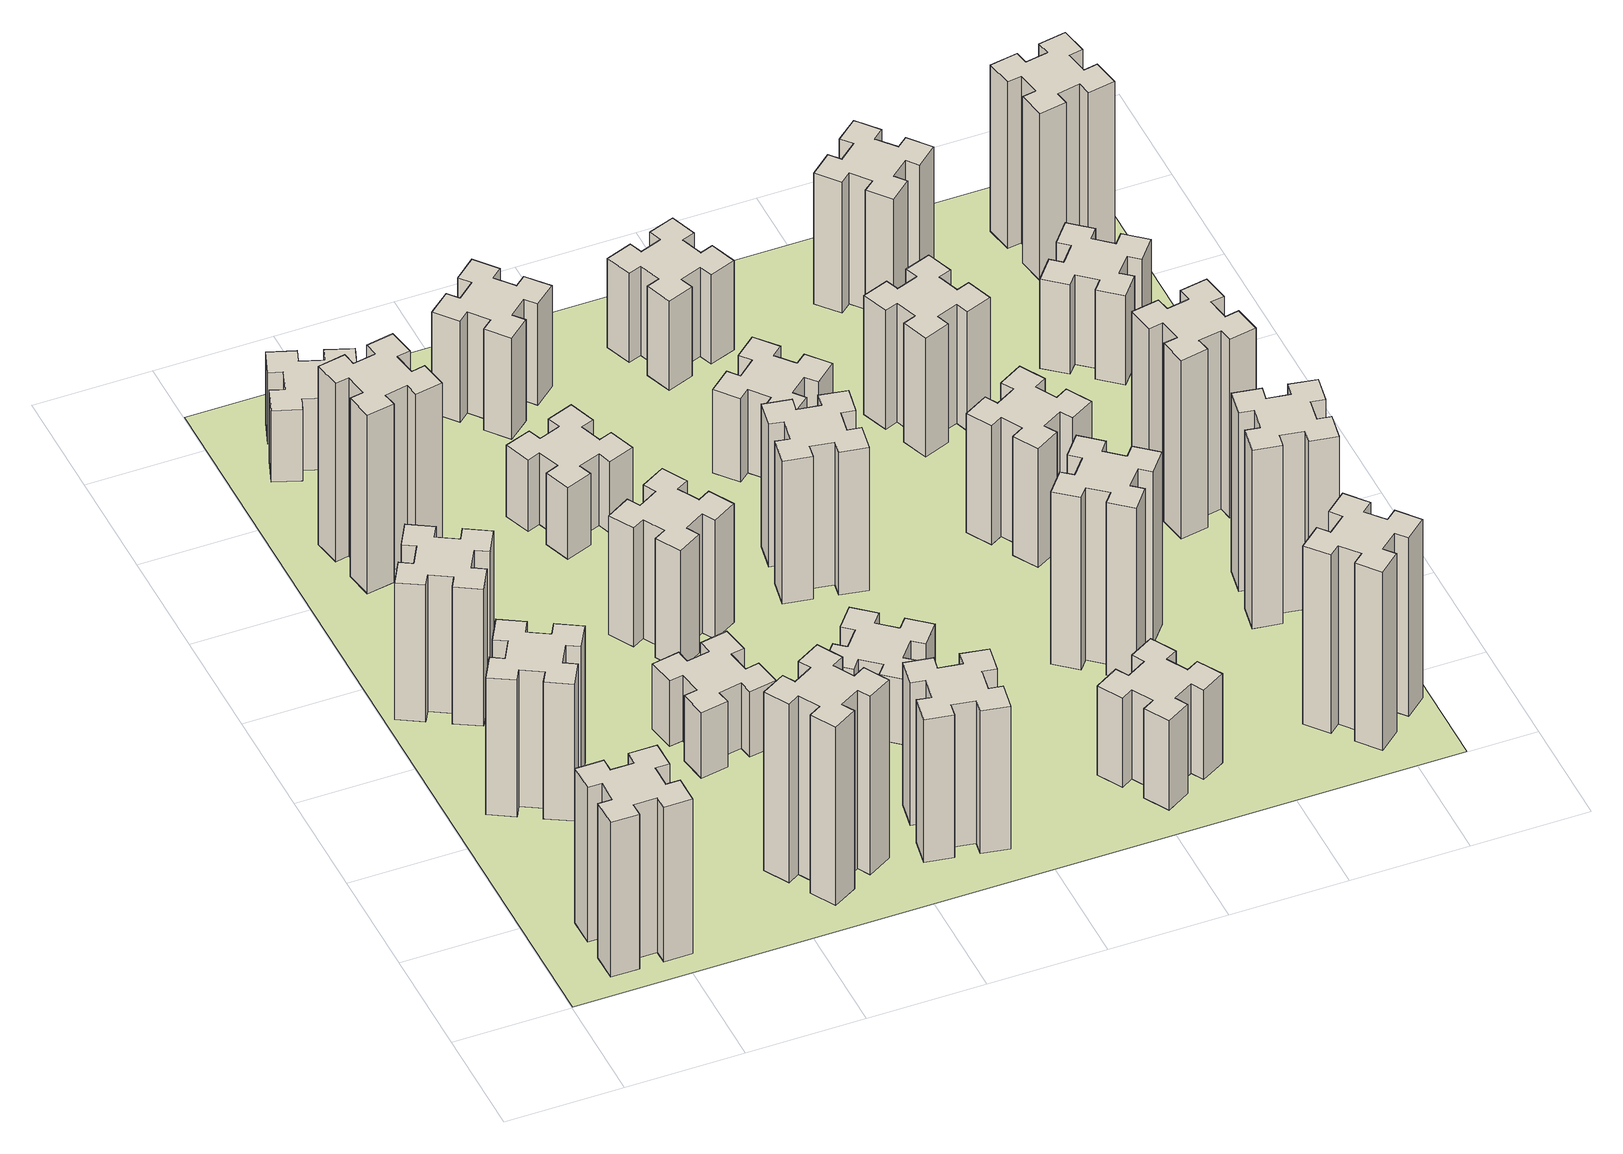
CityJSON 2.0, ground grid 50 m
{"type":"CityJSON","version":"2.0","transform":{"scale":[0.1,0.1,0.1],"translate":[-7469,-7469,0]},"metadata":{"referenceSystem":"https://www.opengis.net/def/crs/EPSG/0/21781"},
"CityObjects":{
"building1":{"type":"Building","attributes":{"class":"1000","function":"1000","usage":"1000","yearOfConstruction":2016,"roofType":"1000","measuredHeight":78,"storeysAboveGround":30,"storeysBelowGround":0},"geometry":[{"type":"Solid","lod":"1","boundaries":[[[[0,1,2,3,4,5,6,7,8,9,10,11,12,13,14,15,16,17,18,19]],[[17,16,20,21]],[[16,15,22,20]],[[15,14,23,22]],[[14,13,24,23]],[[13,12,25,24]],[[12,11,26,25]],[[11,10,27,26]],[[10,9,28,27]],[[9,8,29,28]],[[8,7,30,29]],[[7,6,31,30]],[[6,5,32,31]],[[5,4,33,32]],[[4,3,34,33]],[[3,2,35,34]],[[2,1,36,35]],[[1,0,37,36]],[[0,19,38,37]],[[19,18,39,38]],[[18,17,21,39]],[[24,25,26,27,28,29,30,31,32,33,34,35,36,37,38,39,21,20,22,23]]]]}]},
"building2":{"type":"Building","attributes":{"class":"1000","function":"1000","usage":"1000","yearOfConstruction":2016,"roofType":"1000","measuredHeight":69,"storeysAboveGround":30,"storeysBelowGround":0},"geometry":[{"type":"Solid","lod":"1","boundaries":[[[[40,41,42,43,44,45,46,47,48,49,50,51,52,53,54,55,56,57,58,59]],[[57,56,60,61]],[[56,55,62,60]],[[55,54,63,62]],[[54,53,64,63]],[[53,52,65,64]],[[52,51,66,65]],[[51,50,67,66]],[[50,49,68,67]],[[49,48,69,68]],[[48,47,70,69]],[[47,46,71,70]],[[46,45,72,71]],[[45,44,73,72]],[[44,43,74,73]],[[43,42,75,74]],[[42,41,76,75]],[[41,40,77,76]],[[40,59,78,77]],[[59,58,79,78]],[[58,57,61,79]],[[64,65,66,67,68,69,70,71,72,73,74,75,76,77,78,79,61,60,62,63]]]]}]},
"building3":{"type":"Building","attributes":{"class":"1000","function":"1000","usage":"1000","yearOfConstruction":2016,"roofType":"1000","measuredHeight":69,"storeysAboveGround":30,"storeysBelowGround":0},"geometry":[{"type":"Solid","lod":"1","boundaries":[[[[80,81,82,83,84,85,86,87,88,89,90,91,92,93,94,95,96,97,98,99]],[[97,96,100,101]],[[96,95,102,100]],[[95,94,103,102]],[[94,93,104,103]],[[93,92,105,104]],[[92,91,106,105]],[[91,90,107,106]],[[90,89,108,107]],[[89,88,109,108]],[[88,87,110,109]],[[87,86,111,110]],[[86,85,112,111]],[[85,84,113,112]],[[84,83,114,113]],[[83,82,115,114]],[[82,81,116,115]],[[81,80,117,116]],[[80,99,118,117]],[[99,98,119,118]],[[98,97,101,119]],[[104,105,106,107,108,109,110,111,112,113,114,115,116,117,118,119,101,100,102,103]]]]}]},
"building4":{"type":"Building","attributes":{"class":"1000","function":"1000","usage":"1000","yearOfConstruction":2016,"roofType":"1000","measuredHeight":90,"storeysAboveGround":30,"storeysBelowGround":0},"geometry":[{"type":"Solid","lod":"1","boundaries":[[[[120,121,122,123,124,125,126,127,128,129,130,131,132,133,134,135,136,137,138,139]],[[137,136,140,141]],[[136,135,142,140]],[[135,134,143,142]],[[134,133,144,143]],[[133,132,145,144]],[[132,131,146,145]],[[131,130,147,146]],[[130,129,148,147]],[[129,128,149,148]],[[128,127,150,149]],[[127,126,151,150]],[[126,125,152,151]],[[125,124,153,152]],[[124,123,154,153]],[[123,122,155,154]],[[122,121,156,155]],[[121,120,157,156]],[[120,139,158,157]],[[139,138,159,158]],[[138,137,141,159]],[[144,145,146,147,148,149,150,151,152,153,154,155,156,157,158,159,141,140,142,143]]]]}]},
"building5":{"type":"Building","attributes":{"class":"1000","function":"1000","usage":"1000","yearOfConstruction":2016,"roofType":"1000","measuredHeight":90,"storeysAboveGround":30,"storeysBelowGround":0},"geometry":[{"type":"Solid","lod":"1","boundaries":[[[[160,161,162,163,164,165,166,167,168,169,170,171,172,173,174,175,176,177,178,179]],[[177,176,180,181]],[[176,175,182,180]],[[175,174,183,182]],[[174,173,184,183]],[[173,172,185,184]],[[172,171,186,185]],[[171,170,187,186]],[[170,169,188,187]],[[169,168,189,188]],[[168,167,190,189]],[[167,166,191,190]],[[166,165,192,191]],[[165,164,193,192]],[[164,163,194,193]],[[163,162,195,194]],[[162,161,196,195]],[[161,160,197,196]],[[160,179,198,197]],[[179,178,199,198]],[[178,177,181,199]],[[184,185,186,187,188,189,190,191,192,193,194,195,196,197,198,199,181,180,182,183]]]]}]},
"building6":{"type":"Building","attributes":{"class":"1000","function":"1000","usage":"1000","yearOfConstruction":2016,"roofType":"1000","measuredHeight":36,"storeysAboveGround":30,"storeysBelowGround":0},"geometry":[{"type":"Solid","lod":"1","boundaries":[[[[200,201,202,203,204,205,206,207,208,209,210,211,212,213,214,215,216,217,218,219]],[[217,216,220,221]],[[216,215,222,220]],[[215,214,223,222]],[[214,213,224,223]],[[213,212,225,224]],[[212,211,226,225]],[[211,210,227,226]],[[210,209,228,227]],[[209,208,229,228]],[[208,207,230,229]],[[207,206,231,230]],[[206,205,232,231]],[[205,204,233,232]],[[204,203,234,233]],[[203,202,235,234]],[[202,201,236,235]],[[201,200,237,236]],[[200,219,238,237]],[[219,218,239,238]],[[218,217,221,239]],[[224,225,226,227,228,229,230,231,232,233,234,235,236,237,238,239,221,220,222,223]]]]}]},
"building7":{"type":"Building","attributes":{"class":"1000","function":"1000","usage":"1000","yearOfConstruction":2016,"roofType":"1000","measuredHeight":33,"storeysAboveGround":30,"storeysBelowGround":0},"geometry":[{"type":"Solid","lod":"1","boundaries":[[[[240,241,242,243,244,245,246,247,248,249,250,251,252,253,254,255,256,257,258,259]],[[257,256,260,261]],[[256,255,262,260]],[[255,254,263,262]],[[254,253,264,263]],[[253,252,265,264]],[[252,251,266,265]],[[251,250,267,266]],[[250,249,268,267]],[[249,248,269,268]],[[248,247,270,269]],[[247,246,271,270]],[[246,245,272,271]],[[245,244,273,272]],[[244,243,274,273]],[[243,242,275,274]],[[242,241,276,275]],[[241,240,277,276]],[[240,259,278,277]],[[259,258,279,278]],[[258,257,261,279]],[[264,265,266,267,268,269,270,271,272,273,274,275,276,277,278,279,261,260,262,263]]]]}]},
"building8":{"type":"Building","attributes":{"class":"1000","function":"1000","usage":"1000","yearOfConstruction":2016,"roofType":"1000","measuredHeight":60,"storeysAboveGround":30,"storeysBelowGround":0},"geometry":[{"type":"Solid","lod":"1","boundaries":[[[[280,281,282,283,284,285,286,287,288,289,290,291,292,293,294,295,296,297,298,299]],[[297,296,300,301]],[[296,295,302,300]],[[295,294,303,302]],[[294,293,304,303]],[[293,292,305,304]],[[292,291,306,305]],[[291,290,307,306]],[[290,289,308,307]],[[289,288,309,308]],[[288,287,310,309]],[[287,286,311,310]],[[286,285,312,311]],[[285,284,313,312]],[[284,283,314,313]],[[283,282,315,314]],[[282,281,316,315]],[[281,280,317,316]],[[280,299,318,317]],[[299,298,319,318]],[[298,297,301,319]],[[304,305,306,307,308,309,310,311,312,313,314,315,316,317,318,319,301,300,302,303]]]]}]},
"building9":{"type":"Building","attributes":{"class":"1000","function":"1000","usage":"1000","yearOfConstruction":2016,"roofType":"1000","measuredHeight":72,"storeysAboveGround":30,"storeysBelowGround":0},"geometry":[{"type":"Solid","lod":"1","boundaries":[[[[320,321,322,323,324,325,326,327,328,329,330,331,332,333,334,335,336,337,338,339]],[[337,336,340,341]],[[336,335,342,340]],[[335,334,343,342]],[[334,333,344,343]],[[333,332,345,344]],[[332,331,346,345]],[[331,330,347,346]],[[330,329,348,347]],[[329,328,349,348]],[[328,327,350,349]],[[327,326,351,350]],[[326,325,352,351]],[[325,324,353,352]],[[324,323,354,353]],[[323,322,355,354]],[[322,321,356,355]],[[321,320,357,356]],[[320,339,358,357]],[[339,338,359,358]],[[338,337,341,359]],[[344,345,346,347,348,349,350,351,352,353,354,355,356,357,358,359,341,340,342,343]]]]}]},
"building10":{"type":"Building","attributes":{"class":"1000","function":"1000","usage":"1000","yearOfConstruction":2016,"roofType":"1000","measuredHeight":36,"storeysAboveGround":30,"storeysBelowGround":0},"geometry":[{"type":"Solid","lod":"1","boundaries":[[[[360,361,362,363,364,365,366,367,368,369,370,371,372,373,374,375,376,377,378,379]],[[377,376,380,381]],[[376,375,382,380]],[[375,374,383,382]],[[374,373,384,383]],[[373,372,385,384]],[[372,371,386,385]],[[371,370,387,386]],[[370,369,388,387]],[[369,368,389,388]],[[368,367,390,389]],[[367,366,391,390]],[[366,365,392,391]],[[365,364,393,392]],[[364,363,394,393]],[[363,362,395,394]],[[362,361,396,395]],[[361,360,397,396]],[[360,379,398,397]],[[379,378,399,398]],[[378,377,381,399]],[[384,385,386,387,388,389,390,391,392,393,394,395,396,397,398,399,381,380,382,383]]]]}]},
"building11":{"type":"Building","attributes":{"class":"1000","function":"1000","usage":"1000","yearOfConstruction":2016,"roofType":"1000","measuredHeight":33,"storeysAboveGround":30,"storeysBelowGround":0},"geometry":[{"type":"Solid","lod":"1","boundaries":[[[[400,401,402,403,404,405,406,407,408,409,410,411,412,413,414,415,416,417,418,419]],[[417,416,420,421]],[[416,415,422,420]],[[415,414,423,422]],[[414,413,424,423]],[[413,412,425,424]],[[412,411,426,425]],[[411,410,427,426]],[[410,409,428,427]],[[409,408,429,428]],[[408,407,430,429]],[[407,406,431,430]],[[406,405,432,431]],[[405,404,433,432]],[[404,403,434,433]],[[403,402,435,434]],[[402,401,436,435]],[[401,400,437,436]],[[400,419,438,437]],[[419,418,439,438]],[[418,417,421,439]],[[424,425,426,427,428,429,430,431,432,433,434,435,436,437,438,439,421,420,422,423]]]]}]},
"building12":{"type":"Building","attributes":{"class":"1000","function":"1000","usage":"1000","yearOfConstruction":2016,"roofType":"1000","measuredHeight":51,"storeysAboveGround":30,"storeysBelowGround":0},"geometry":[{"type":"Solid","lod":"1","boundaries":[[[[440,441,442,443,444,445,446,447,448,449,450,451,452,453,454,455,456,457,458,459]],[[457,456,460,461]],[[456,455,462,460]],[[455,454,463,462]],[[454,453,464,463]],[[453,452,465,464]],[[452,451,466,465]],[[451,450,467,466]],[[450,449,468,467]],[[449,448,469,468]],[[448,447,470,469]],[[447,446,471,470]],[[446,445,472,471]],[[445,444,473,472]],[[444,443,474,473]],[[443,442,475,474]],[[442,441,476,475]],[[441,440,477,476]],[[440,459,478,477]],[[459,458,479,478]],[[458,457,461,479]],[[464,465,466,467,468,469,470,471,472,473,474,475,476,477,478,479,461,460,462,463]]]]}]},
"building13":{"type":"Building","attributes":{"class":"1000","function":"1000","usage":"1000","yearOfConstruction":2016,"roofType":"1000","measuredHeight":72,"storeysAboveGround":30,"storeysBelowGround":0},"geometry":[{"type":"Solid","lod":"1","boundaries":[[[[480,481,482,483,484,485,486,487,488,489,490,491,492,493,494,495,496,497,498,499]],[[497,496,500,501]],[[496,495,502,500]],[[495,494,503,502]],[[494,493,504,503]],[[493,492,505,504]],[[492,491,506,505]],[[491,490,507,506]],[[490,489,508,507]],[[489,488,509,508]],[[488,487,510,509]],[[487,486,511,510]],[[486,485,512,511]],[[485,484,513,512]],[[484,483,514,513]],[[483,482,515,514]],[[482,481,516,515]],[[481,480,517,516]],[[480,499,518,517]],[[499,498,519,518]],[[498,497,501,519]],[[504,505,506,507,508,509,510,511,512,513,514,515,516,517,518,519,501,500,502,503]]]]}]},
"building14":{"type":"Building","attributes":{"class":"1000","function":"1000","usage":"1000","yearOfConstruction":2016,"roofType":"1000","measuredHeight":45,"storeysAboveGround":30,"storeysBelowGround":0},"geometry":[{"type":"Solid","lod":"1","boundaries":[[[[520,521,522,523,524,525,526,527,528,529,530,531,532,533,534,535,536,537,538,539]],[[537,536,540,541]],[[536,535,542,540]],[[535,534,543,542]],[[534,533,544,543]],[[533,532,545,544]],[[532,531,546,545]],[[531,530,547,546]],[[530,529,548,547]],[[529,528,549,548]],[[528,527,550,549]],[[527,526,551,550]],[[526,525,552,551]],[[525,524,553,552]],[[524,523,554,553]],[[523,522,555,554]],[[522,521,556,555]],[[521,520,557,556]],[[520,539,558,557]],[[539,538,559,558]],[[538,537,541,559]],[[544,545,546,547,548,549,550,551,552,553,554,555,556,557,558,559,541,540,542,543]]]]}]},
"building15":{"type":"Building","attributes":{"class":"1000","function":"1000","usage":"1000","yearOfConstruction":2016,"roofType":"1000","measuredHeight":42,"storeysAboveGround":30,"storeysBelowGround":0},"geometry":[{"type":"Solid","lod":"1","boundaries":[[[[560,561,562,563,564,565,566,567,568,569,570,571,572,573,574,575,576,577,578,579]],[[577,576,580,581]],[[576,575,582,580]],[[575,574,583,582]],[[574,573,584,583]],[[573,572,585,584]],[[572,571,586,585]],[[571,570,587,586]],[[570,569,588,587]],[[569,568,589,588]],[[568,567,590,589]],[[567,566,591,590]],[[566,565,592,591]],[[565,564,593,592]],[[564,563,594,593]],[[563,562,595,594]],[[562,561,596,595]],[[561,560,597,596]],[[560,579,598,597]],[[579,578,599,598]],[[578,577,581,599]],[[584,585,586,587,588,589,590,591,592,593,594,595,596,597,598,599,581,580,582,583]]]]}]},
"building16":{"type":"Building","attributes":{"class":"1000","function":"1000","usage":"1000","yearOfConstruction":2016,"roofType":"1000","measuredHeight":45,"storeysAboveGround":30,"storeysBelowGround":0},"geometry":[{"type":"Solid","lod":"1","boundaries":[[[[600,601,602,603,604,605,606,607,608,609,610,611,612,613,614,615,616,617,618,619]],[[617,616,620,621]],[[616,615,622,620]],[[615,614,623,622]],[[614,613,624,623]],[[613,612,625,624]],[[612,611,626,625]],[[611,610,627,626]],[[610,609,628,627]],[[609,608,629,628]],[[608,607,630,629]],[[607,606,631,630]],[[606,605,632,631]],[[605,604,633,632]],[[604,603,634,633]],[[603,602,635,634]],[[602,601,636,635]],[[601,600,637,636]],[[600,619,638,637]],[[619,618,639,638]],[[618,617,621,639]],[[624,625,626,627,628,629,630,631,632,633,634,635,636,637,638,639,621,620,622,623]]]]}]},
"building17":{"type":"Building","attributes":{"class":"1000","function":"1000","usage":"1000","yearOfConstruction":2016,"roofType":"1000","measuredHeight":87,"storeysAboveGround":30,"storeysBelowGround":0},"geometry":[{"type":"Solid","lod":"1","boundaries":[[[[640,641,642,643,644,645,646,647,648,649,650,651,652,653,654,655,656,657,658,659]],[[657,656,660,661]],[[656,655,662,660]],[[655,654,663,662]],[[654,653,664,663]],[[653,652,665,664]],[[652,651,666,665]],[[651,650,667,666]],[[650,649,668,667]],[[649,648,669,668]],[[648,647,670,669]],[[647,646,671,670]],[[646,645,672,671]],[[645,644,673,672]],[[644,643,674,673]],[[643,642,675,674]],[[642,641,676,675]],[[641,640,677,676]],[[640,659,678,677]],[[659,658,679,678]],[[658,657,661,679]],[[664,665,666,667,668,669,670,671,672,673,674,675,676,677,678,679,661,660,662,663]]]]}]},
"building18":{"type":"Building","attributes":{"class":"1000","function":"1000","usage":"1000","yearOfConstruction":2016,"roofType":"1000","measuredHeight":60,"storeysAboveGround":30,"storeysBelowGround":0},"geometry":[{"type":"Solid","lod":"1","boundaries":[[[[680,681,682,683,684,685,686,687,688,689,690,691,692,693,694,695,696,697,698,699]],[[697,696,700,701]],[[696,695,702,700]],[[695,694,703,702]],[[694,693,704,703]],[[693,692,705,704]],[[692,691,706,705]],[[691,690,707,706]],[[690,689,708,707]],[[689,688,709,708]],[[688,687,710,709]],[[687,686,711,710]],[[686,685,712,711]],[[685,684,713,712]],[[684,683,714,713]],[[683,682,715,714]],[[682,681,716,715]],[[681,680,717,716]],[[680,699,718,717]],[[699,698,719,718]],[[698,697,701,719]],[[704,705,706,707,708,709,710,711,712,713,714,715,716,717,718,719,701,700,702,703]]]]}]},
"building19":{"type":"Building","attributes":{"class":"1000","function":"1000","usage":"1000","yearOfConstruction":2016,"roofType":"1000","measuredHeight":60,"storeysAboveGround":30,"storeysBelowGround":0},"geometry":[{"type":"Solid","lod":"1","boundaries":[[[[720,721,722,723,724,725,726,727,728,729,730,731,732,733,734,735,736,737,738,739]],[[737,736,740,741]],[[736,735,742,740]],[[735,734,743,742]],[[734,733,744,743]],[[733,732,745,744]],[[732,731,746,745]],[[731,730,747,746]],[[730,729,748,747]],[[729,728,749,748]],[[728,727,750,749]],[[727,726,751,750]],[[726,725,752,751]],[[725,724,753,752]],[[724,723,754,753]],[[723,722,755,754]],[[722,721,756,755]],[[721,720,757,756]],[[720,739,758,757]],[[739,738,759,758]],[[738,737,741,759]],[[744,745,746,747,748,749,750,751,752,753,754,755,756,757,758,759,741,740,742,743]]]]}]},
"building20":{"type":"Building","attributes":{"class":"1000","function":"1000","usage":"1000","yearOfConstruction":2016,"roofType":"1000","measuredHeight":90,"storeysAboveGround":30,"storeysBelowGround":0},"geometry":[{"type":"Solid","lod":"1","boundaries":[[[[760,761,762,763,764,765,766,767,768,769,770,771,772,773,774,775,776,777,778,779]],[[777,776,780,781]],[[776,775,782,780]],[[775,774,783,782]],[[774,773,784,783]],[[773,772,785,784]],[[772,771,786,785]],[[771,770,787,786]],[[770,769,788,787]],[[769,768,789,788]],[[768,767,790,789]],[[767,766,791,790]],[[766,765,792,791]],[[765,764,793,792]],[[764,763,794,793]],[[763,762,795,794]],[[762,761,796,795]],[[761,760,797,796]],[[760,779,798,797]],[[779,778,799,798]],[[778,777,781,799]],[[784,785,786,787,788,789,790,791,792,793,794,795,796,797,798,799,781,780,782,783]]]]}]},
"building21":{"type":"Building","attributes":{"class":"1000","function":"1000","usage":"1000","yearOfConstruction":2016,"roofType":"1000","measuredHeight":66,"storeysAboveGround":30,"storeysBelowGround":0},"geometry":[{"type":"Solid","lod":"1","boundaries":[[[[800,801,802,803,804,805,806,807,808,809,810,811,812,813,814,815,816,817,818,819]],[[817,816,820,821]],[[816,815,822,820]],[[815,814,823,822]],[[814,813,824,823]],[[813,812,825,824]],[[812,811,826,825]],[[811,810,827,826]],[[810,809,828,827]],[[809,808,829,828]],[[808,807,830,829]],[[807,806,831,830]],[[806,805,832,831]],[[805,804,833,832]],[[804,803,834,833]],[[803,802,835,834]],[[802,801,836,835]],[[801,800,837,836]],[[800,819,838,837]],[[819,818,839,838]],[[818,817,821,839]],[[824,825,826,827,828,829,830,831,832,833,834,835,836,837,838,839,821,820,822,823]]]]}]},
"building22":{"type":"Building","attributes":{"class":"1000","function":"1000","usage":"1000","yearOfConstruction":2016,"roofType":"1000","measuredHeight":90,"storeysAboveGround":30,"storeysBelowGround":0},"geometry":[{"type":"Solid","lod":"1","boundaries":[[[[840,841,842,843,844,845,846,847,848,849,850,851,852,853,854,855,856,857,858,859]],[[857,856,860,861]],[[856,855,862,860]],[[855,854,863,862]],[[854,853,864,863]],[[853,852,865,864]],[[852,851,866,865]],[[851,850,867,866]],[[850,849,868,867]],[[849,848,869,868]],[[848,847,870,869]],[[847,846,871,870]],[[846,845,872,871]],[[845,844,873,872]],[[844,843,874,873]],[[843,842,875,874]],[[842,841,876,875]],[[841,840,877,876]],[[840,859,878,877]],[[859,858,879,878]],[[858,857,861,879]],[[864,865,866,867,868,869,870,871,872,873,874,875,876,877,878,879,861,860,862,863]]]]}]},
"building23":{"type":"Building","attributes":{"class":"1000","function":"1000","usage":"1000","yearOfConstruction":2016,"roofType":"1000","measuredHeight":90,"storeysAboveGround":30,"storeysBelowGround":0},"geometry":[{"type":"Solid","lod":"1","boundaries":[[[[880,881,882,883,884,885,886,887,888,889,890,891,892,893,894,895,896,897,898,899]],[[897,896,900,901]],[[896,895,902,900]],[[895,894,903,902]],[[894,893,904,903]],[[893,892,905,904]],[[892,891,906,905]],[[891,890,907,906]],[[890,889,908,907]],[[889,888,909,908]],[[888,887,910,909]],[[887,886,911,910]],[[886,885,912,911]],[[885,884,913,912]],[[884,883,914,913]],[[883,882,915,914]],[[882,881,916,915]],[[881,880,917,916]],[[880,899,918,917]],[[899,898,919,918]],[[898,897,901,919]],[[904,905,906,907,908,909,910,911,912,913,914,915,916,917,918,919,901,900,902,903]]]]}]},
"building24":{"type":"Building","attributes":{"class":"1000","function":"1000","usage":"1000","yearOfConstruction":2016,"roofType":"1000","measuredHeight":45,"storeysAboveGround":30,"storeysBelowGround":0},"geometry":[{"type":"Solid","lod":"1","boundaries":[[[[920,921,922,923,924,925,926,927,928,929,930,931,932,933,934,935,936,937,938,939]],[[937,936,940,941]],[[936,935,942,940]],[[935,934,943,942]],[[934,933,944,943]],[[933,932,945,944]],[[932,931,946,945]],[[931,930,947,946]],[[930,929,948,947]],[[929,928,949,948]],[[928,927,950,949]],[[927,926,951,950]],[[926,925,952,951]],[[925,924,953,952]],[[924,923,954,953]],[[923,922,955,954]],[[922,921,956,955]],[[921,920,957,956]],[[920,939,958,957]],[[939,938,959,958]],[[938,937,941,959]],[[944,945,946,947,948,949,950,951,952,953,954,955,956,957,958,959,941,940,942,943]]]]}]},
"building25":{"type":"Building","attributes":{"class":"1000","function":"1000","usage":"1000","yearOfConstruction":2016,"roofType":"1000","measuredHeight":84,"storeysAboveGround":30,"storeysBelowGround":0},"geometry":[{"type":"Solid","lod":"1","boundaries":[[[[960,961,962,963,964,965,966,967,968,969,970,971,972,973,974,975,976,977,978,979]],[[977,976,980,981]],[[976,975,982,980]],[[975,974,983,982]],[[974,973,984,983]],[[973,972,985,984]],[[972,971,986,985]],[[971,970,987,986]],[[970,969,988,987]],[[969,968,989,988]],[[968,967,990,989]],[[967,966,991,990]],[[966,965,992,991]],[[965,964,993,992]],[[964,963,994,993]],[[963,962,995,994]],[[962,961,996,995]],[[961,960,997,996]],[[960,979,998,997]],[[979,978,999,998]],[[978,977,981,999]],[[984,985,986,987,988,989,990,991,992,993,994,995,996,997,998,999,981,980,982,983]]]]}]},
"landuse1":{"type":"LandUse","attributes":{"name":"plot1","function":"1010"},"geometry":[{"type":"MultiSurface","lod":"1","boundaries":[[[1000,1001,1002,1003]]]}]}
},
"vertices":[
[265,325,0],[265,225,0],[205,225,0],[205,105,0],[325,105,0],[325,165,0],[425,165,0],[425,105,0],[545,105,0],[545,225,0],[485,225,0],[485,325,0],[545,325,0],[545,445,0],[425,445,0],[425,385,0],[325,385,0],[325,445,0],[205,445,0],[205,325,0],[325,385,780],[325,445,780],[425,385,780],[425,445,780],[545,445,780],[545,325,780],[485,325,780],[485,225,780],[545,225,780],[545,105,780],[425,105,780],[425,165,780],[325,165,780],[325,105,780],[205,105,780],[205,225,780],[265,225,780],[265,325,780],[205,325,780],[205,445,780],
[305,1314,0],[255,1227,0],[203,1257,0],[143,1153,0],[247,1093,0],[277,1145,0],[364,1095,0],[334,1043,0],[438,983,0],[498,1087,0],[446,1117,0],[496,1204,0],[548,1174,0],[608,1278,0],[504,1338,0],[474,1286,0],[387,1336,0],[417,1388,0],[313,1448,0],[253,1344,0],[387,1336,690],[417,1388,690],[474,1286,690],[504,1338,690],[608,1278,690],[548,1174,690],[496,1204,690],[446,1117,690],[498,1087,690],[438,983,690],[334,1043,690],[364,1095,690],[277,1145,690],[247,1093,690],[143,1153,690],[203,1257,690],[255,1227,690],[305,1314,690],[253,1344,690],[313,1448,690],
[374,1926,0],[287,1976,0],[317,2028,0],[213,2088,0],[153,1984,0],[205,1954,0],[155,1867,0],[103,1897,0],[43,1793,0],[147,1733,0],[177,1785,0],[264,1735,0],[234,1683,0],[338,1623,0],[398,1727,0],[346,1757,0],[396,1844,0],[448,1814,0],[508,1918,0],[404,1978,0],[396,1844,690],[448,1814,690],[346,1757,690],[398,1727,690],[338,1623,690],[234,1683,690],[264,1735,690],[177,1785,690],[147,1733,690],[43,1793,690],[103,1897,690],[155,1867,690],[205,1954,690],[153,1984,690],[213,2088,690],[317,2028,690],[287,1976,690],[374,1926,690],[404,1978,690],[508,1918,690],
[405,2812,0],[307,2795,0],[297,2854,0],[178,2833,0],[199,2715,0],[258,2725,0],[276,2627,0],[217,2617,0],[237,2498,0],[356,2519,0],[345,2578,0],[444,2596,0],[454,2537,0],[572,2557,0],[551,2676,0],[492,2665,0],[475,2764,0],[534,2774,0],[513,2892,0],[395,2871,0],[475,2764,900],[534,2774,900],[492,2665,900],[551,2676,900],[572,2557,900],[454,2537,900],[444,2596,900],[345,2578,900],[356,2519,900],[237,2498,900],[217,2617,900],[276,2627,900],[258,2725,900],[199,2715,900],[178,2833,900],[297,2854,900],[307,2795,900],[405,2812,900],[395,2871,900],[513,2892,900],
[1227,255,0],[1314,305,0],[1344,253,0],[1448,313,0],[1388,417,0],[1336,387,0],[1286,474,0],[1338,504,0],[1278,608,0],[1174,548,0],[1204,496,0],[1117,446,0],[1087,498,0],[983,438,0],[1043,334,0],[1095,364,0],[1145,277,0],[1093,247,0],[1153,143,0],[1257,203,0],[1145,277,900],[1093,247,900],[1095,364,900],[1043,334,900],[983,438,900],[1087,498,900],[1117,446,900],[1204,496,900],[1174,548,900],[1278,608,900],[1338,504,900],[1286,474,900],[1336,387,900],[1388,417,900],[1448,313,900],[1344,253,900],[1314,305,900],[1227,255,900],[1257,203,900],[1153,143,900],
[462,3251,0],[496,3345,0],[552,3324,0],[593,3437,0],[480,3478,0],[460,3422,0],[366,3456,0],[387,3512,0],[274,3553,0],[233,3440,0],[289,3420,0],[255,3326,0],[199,3347,0],[157,3234,0],[270,3193,0],[291,3249,0],[385,3215,0],[364,3159,0],[477,3117,0],[518,3230,0],[385,3215,360],[364,3159,360],[291,3249,360],[270,3193,360],[157,3234,360],[199,3347,360],[255,3326,360],[289,3420,360],[233,3440,360],[274,3553,360],[387,3512,360],[366,3456,360],[460,3422,360],[480,3478,360],[593,3437,360],[552,3324,360],[496,3345,360],[462,3251,360],[518,3230,360],[477,3117,360],
[1232,1185,0],[1215,1284,0],[1274,1294,0],[1253,1412,0],[1135,1391,0],[1145,1332,0],[1047,1315,0],[1037,1374,0],[918,1353,0],[939,1235,0],[998,1245,0],[1016,1147,0],[957,1137,0],[977,1018,0],[1096,1039,0],[1085,1098,0],[1184,1116,0],[1194,1057,0],[1312,1077,0],[1291,1196,0],[1184,1116,330],[1194,1057,330],[1085,1098,330],[1096,1039,330],[977,1018,330],[957,1137,330],[1016,1147,330],[998,1245,330],[939,1235,330],[918,1353,330],[1037,1374,330],[1047,1315,330],[1145,1332,330],[1135,1391,330],[1253,1412,330],[1274,1294,330],[1215,1284,330],[1232,1185,330],[1291,1196,330],[1312,1077,330],
[1095,1844,0],[1145,1757,0],[1093,1727,0],[1153,1623,0],[1257,1683,0],[1227,1735,0],[1314,1785,0],[1344,1733,0],[1448,1793,0],[1388,1897,0],[1336,1867,0],[1286,1954,0],[1338,1984,0],[1278,2088,0],[1174,2028,0],[1204,1976,0],[1117,1926,0],[1087,1978,0],[983,1918,0],[1043,1814,0],[1117,1926,600],[1087,1978,600],[1204,1976,600],[1174,2028,600],[1278,2088,600],[1338,1984,600],[1286,1954,600],[1336,1867,600],[1388,1897,600],[1448,1793,600],[1344,1733,600],[1314,1785,600],[1227,1735,600],[1257,1683,600],[1153,1623,600],[1093,1727,600],[1145,1757,600],[1095,1844,600],[1043,1814,600],[983,1918,600],
[1855,307,0],[1872,405,0],[1931,395,0],[1952,513,0],[1834,534,0],[1824,475,0],[1725,492,0],[1736,551,0],[1617,572,0],[1597,454,0],[1656,444,0],[1638,345,0],[1579,356,0],[1558,237,0],[1677,217,0],[1687,276,0],[1785,258,0],[1775,199,0],[1893,178,0],[1914,297,0],[1785,258,720],[1775,199,720],[1687,276,720],[1677,217,720],[1558,237,720],[1579,356,720],[1638,345,720],[1656,444,720],[1597,454,720],[1617,572,720],[1736,551,720],[1725,492,720],[1824,475,720],[1834,534,720],[1952,513,720],[1931,395,720],[1872,405,720],[1855,307,720],[1914,297,720],[1893,178,720],
[1125,2716,0],[1031,2682,0],[1010,2738,0],[897,2697,0],[939,2584,0],[995,2605,0],[1029,2511,0],[973,2490,0],[1014,2377,0],[1127,2419,0],[1106,2475,0],[1200,2509,0],[1220,2453,0],[1333,2494,0],[1292,2607,0],[1236,2586,0],[1202,2680,0],[1258,2700,0],[1217,2813,0],[1104,2772,0],[1202,2680,360],[1258,2700,360],[1236,2586,360],[1292,2607,360],[1333,2494,360],[1220,2453,360],[1200,2509,360],[1106,2475,360],[1127,2419,360],[1014,2377,360],[973,2490,360],[1029,2511,360],[995,2605,360],[939,2584,360],[897,2697,360],[1010,2738,360],[1031,2682,360],[1125,2716,360],[1104,2772,360],[1217,2813,360],
[1703,1224,0],[1639,1148,0],[1593,1186,0],[1516,1094,0],[1608,1017,0],[1646,1063,0],[1723,999,0],[1684,953,0],[1776,876,0],[1853,968,0],[1807,1006,0],[1872,1083,0],[1918,1044,0],[1995,1136,0],[1903,1213,0],[1864,1167,0],[1788,1232,0],[1826,1278,0],[1734,1355,0],[1657,1263,0],[1788,1232,330],[1826,1278,330],[1864,1167,330],[1903,1213,330],[1995,1136,330],[1918,1044,330],[1872,1083,330],[1807,1006,330],[1853,968,330],[1776,876,330],[1684,953,330],[1723,999,330],[1646,1063,330],[1608,1017,330],[1516,1094,330],[1593,1186,330],[1639,1148,330],[1703,1224,330],[1657,1263,330],[1734,1355,330],
[999,3303,0],[1063,3226,0],[1017,3188,0],[1094,3096,0],[1186,3173,0],[1148,3219,0],[1224,3283,0],[1263,3237,0],[1355,3314,0],[1278,3406,0],[1232,3368,0],[1167,3444,0],[1213,3483,0],[1136,3575,0],[1044,3498,0],[1083,3452,0],[1006,3387,0],[968,3433,0],[876,3356,0],[953,3264,0],[1006,3387,510],[968,3433,510],[1083,3452,510],[1044,3498,510],[1136,3575,510],[1213,3483,510],[1167,3444,510],[1232,3368,510],[1278,3406,510],[1355,3314,510],[1263,3237,510],[1224,3283,510],[1148,3219,510],[1186,3173,510],[1094,3096,510],[1017,3188,510],[1063,3226,510],[999,3303,510],[953,3264,510],[876,3356,510],
[1924,2055,0],[1825,2072,0],[1836,2131,0],[1717,2152,0],[1697,2034,0],[1756,2024,0],[1738,1925,0],[1679,1936,0],[1658,1817,0],[1777,1797,0],[1787,1856,0],[1885,1838,0],[1875,1779,0],[1993,1758,0],[2014,1877,0],[1955,1887,0],[1972,1985,0],[2031,1975,0],[2052,2093,0],[1934,2114,0],[1972,1985,720],[2031,1975,720],[1955,1887,720],[2014,1877,720],[1993,1758,720],[1875,1779,720],[1885,1838,720],[1787,1856,720],[1777,1797,720],[1658,1817,720],[1679,1936,720],[1738,1925,720],[1756,2024,720],[1697,2034,720],[1717,2152,720],[1836,2131,720],[1825,2072,720],[1924,2055,720],[1934,2114,720],[2052,2093,720],
[2475,364,0],[2525,277,0],[2473,247,0],[2533,143,0],[2637,203,0],[2607,255,0],[2694,305,0],[2724,253,0],[2828,313,0],[2768,417,0],[2716,387,0],[2666,474,0],[2718,504,0],[2658,608,0],[2554,548,0],[2584,496,0],[2497,446,0],[2467,498,0],[2363,438,0],[2423,334,0],[2497,446,450],[2467,498,450],[2584,496,450],[2554,548,450],[2658,608,450],[2718,504,450],[2666,474,450],[2716,387,450],[2768,417,450],[2828,313,450],[2724,253,450],[2694,305,450],[2607,255,450],[2637,203,450],[2533,143,450],[2473,247,450],[2525,277,450],[2475,364,450],[2423,334,450],[2363,438,450],
[1988,2479,0],[2064,2543,0],[2103,2497,0],[2195,2574,0],[2118,2666,0],[2072,2628,0],[2007,2704,0],[2053,2743,0],[1976,2835,0],[1884,2758,0],[1923,2712,0],[1846,2647,0],[1808,2693,0],[1716,2616,0],[1793,2524,0],[1839,2563,0],[1903,2486,0],[1857,2448,0],[1934,2356,0],[2026,2433,0],[1903,2486,420],[1857,2448,420],[1839,2563,420],[1793,2524,420],[1716,2616,420],[1808,2693,420],[1846,2647,420],[1923,2712,420],[1884,2758,420],[1976,2835,420],[2053,2743,420],[2007,2704,420],[2072,2628,420],[2118,2666,420],[2195,2574,420],[2103,2497,420],[2064,2543,420],[1988,2479,420],[2026,2433,420],[1934,2356,420],
[1865,3456,0],[1771,3422,0],[1750,3478,0],[1637,3437,0],[1679,3324,0],[1735,3345,0],[1769,3251,0],[1713,3230,0],[1754,3117,0],[1867,3159,0],[1846,3215,0],[1940,3249,0],[1960,3193,0],[2073,3234,0],[2032,3347,0],[1976,3326,0],[1942,3420,0],[1998,3440,0],[1957,3553,0],[1844,3512,0],[1942,3420,450],[1998,3440,450],[1976,3326,450],[2032,3347,450],[2073,3234,450],[1960,3193,450],[1940,3249,450],[1846,3215,450],[1867,3159,450],[1754,3117,450],[1713,3230,450],[1769,3251,450],[1735,3345,450],[1679,3324,450],[1637,3437,450],[1750,3478,450],[1771,3422,450],[1865,3456,450],[1844,3512,450],[1957,3553,450],
[2804,1167,0],[2728,1232,0],[2766,1278,0],[2674,1355,0],[2597,1263,0],[2643,1224,0],[2579,1148,0],[2533,1186,0],[2456,1094,0],[2548,1017,0],[2586,1063,0],[2663,999,0],[2624,953,0],[2716,876,0],[2793,968,0],[2747,1006,0],[2812,1083,0],[2858,1044,0],[2935,1136,0],[2843,1213,0],[2812,1083,870],[2858,1044,870],[2747,1006,870],[2793,968,870],[2716,876,870],[2624,953,870],[2663,999,870],[2586,1063,870],[2548,1017,870],[2456,1094,870],[2533,1186,870],[2579,1148,870],[2643,1224,870],[2597,1263,870],[2674,1355,870],[2766,1278,870],[2728,1232,870],[2804,1167,870],[2843,1213,870],[2935,1136,870],
[2816,1867,0],[2766,1954,0],[2818,1984,0],[2758,2088,0],[2654,2028,0],[2684,1976,0],[2597,1926,0],[2567,1978,0],[2463,1918,0],[2523,1814,0],[2575,1844,0],[2625,1757,0],[2573,1727,0],[2633,1623,0],[2737,1683,0],[2707,1735,0],[2794,1785,0],[2824,1733,0],[2928,1793,0],[2868,1897,0],[2794,1785,600],[2824,1733,600],[2707,1735,600],[2737,1683,600],[2633,1623,600],[2573,1727,600],[2625,1757,600],[2575,1844,600],[2523,1814,600],[2463,1918,600],[2567,1978,600],[2597,1926,600],[2684,1976,600],[2654,2028,600],[2758,2088,600],[2818,1984,600],[2766,1954,600],[2816,1867,600],[2868,1897,600],[2928,1793,600],
[2586,2475,0],[2680,2509,0],[2700,2453,0],[2813,2494,0],[2772,2607,0],[2716,2586,0],[2682,2680,0],[2738,2700,0],[2697,2813,0],[2584,2772,0],[2605,2716,0],[2511,2682,0],[2490,2738,0],[2377,2697,0],[2419,2584,0],[2475,2605,0],[2509,2511,0],[2453,2490,0],[2494,2377,0],[2607,2419,0],[2509,2511,600],[2453,2490,600],[2475,2605,600],[2419,2584,600],[2377,2697,600],[2490,2738,600],[2511,2682,600],[2605,2716,600],[2584,2772,600],[2697,2813,600],[2738,2700,600],[2682,2680,600],[2716,2586,600],[2772,2607,600],[2813,2494,600],[2700,2453,600],[2680,2509,600],[2586,2475,600],[2607,2419,600],[2494,2377,600],
[3468,259,0],[3544,323,0],[3583,277,0],[3675,354,0],[3598,446,0],[3552,408,0],[3487,484,0],[3533,523,0],[3456,615,0],[3364,538,0],[3403,492,0],[3326,427,0],[3288,473,0],[3196,396,0],[3273,304,0],[3319,343,0],[3383,266,0],[3337,228,0],[3414,136,0],[3506,213,0],[3383,266,900],[3337,228,900],[3319,343,900],[3273,304,900],[3196,396,900],[3288,473,900],[3326,427,900],[3403,492,900],[3364,538,900],[3456,615,900],[3533,523,900],[3487,484,900],[3552,408,900],[3598,446,900],[3675,354,900],[3583,277,900],[3544,323,900],[3468,259,900],[3506,213,900],[3414,136,900],
[2812,3368,0],[2747,3444,0],[2793,3483,0],[2716,3575,0],[2624,3498,0],[2663,3452,0],[2586,3387,0],[2548,3433,0],[2456,3356,0],[2533,3264,0],[2579,3303,0],[2643,3226,0],[2597,3188,0],[2674,3096,0],[2766,3173,0],[2728,3219,0],[2804,3283,0],[2843,3237,0],[2935,3314,0],[2858,3406,0],[2804,3283,660],[2843,3237,660],[2728,3219,660],[2766,3173,660],[2674,3096,660],[2597,3188,660],[2643,3226,660],[2579,3303,660],[2533,3264,660],[2456,3356,660],[2548,3433,660],[2586,3387,660],[2663,3452,660],[2624,3498,660],[2716,3575,660],[2793,3483,660],[2747,3444,660],[2812,3368,660],[2858,3406,660],[2935,3314,660],
[3367,1016,0],[3465,998,0],[3455,939,0],[3573,918,0],[3594,1037,0],[3535,1047,0],[3552,1145,0],[3611,1135,0],[3632,1253,0],[3514,1274,0],[3504,1215,0],[3405,1232,0],[3416,1291,0],[3297,1312,0],[3277,1194,0],[3336,1184,0],[3318,1085,0],[3259,1096,0],[3238,977,0],[3357,957,0],[3318,1085,900],[3259,1096,900],[3336,1184,900],[3277,1194,900],[3297,1312,900],[3416,1291,900],[3405,1232,900],[3504,1215,900],[3514,1274,900],[3632,1253,900],[3611,1135,900],[3552,1145,900],[3535,1047,900],[3594,1037,900],[3573,918,900],[3455,939,900],[3465,998,900],[3367,1016,900],[3357,957,900],[3238,977,900],
[3365,1872,0],[3267,1855,0],[3257,1914,0],[3138,1893,0],[3159,1775,0],[3218,1785,0],[3236,1687,0],[3177,1677,0],[3197,1558,0],[3316,1579,0],[3305,1638,0],[3404,1656,0],[3414,1597,0],[3532,1617,0],[3511,1736,0],[3452,1725,0],[3435,1824,0],[3494,1834,0],[3473,1952,0],[3355,1931,0],[3435,1824,900],[3494,1834,900],[3452,1725,900],[3511,1736,900],[3532,1617,900],[3414,1597,900],[3404,1656,900],[3305,1638,900],[3316,1579,900],[3197,1558,900],[3177,1677,900],[3236,1687,900],[3218,1785,900],[3159,1775,900],[3138,1893,900],[3257,1914,900],[3267,1855,900],[3365,1872,900],[3355,1931,900],[3473,1952,900],
[3444,2747,0],[3368,2812,0],[3406,2858,0],[3314,2935,0],[3237,2843,0],[3283,2804,0],[3219,2728,0],[3173,2766,0],[3096,2674,0],[3188,2597,0],[3226,2643,0],[3303,2579,0],[3264,2533,0],[3356,2456,0],[3433,2548,0],[3387,2586,0],[3452,2663,0],[3498,2624,0],[3575,2716,0],[3483,2793,0],[3452,2663,450],[3498,2624,450],[3387,2586,450],[3433,2548,450],[3356,2456,450],[3264,2533,450],[3303,2579,450],[3226,2643,450],[3188,2597,450],[3096,2674,450],[3173,2766,450],[3219,2728,450],[3283,2804,450],[3237,2843,450],[3314,2935,450],[3406,2858,450],[3368,2812,450],[3444,2747,450],[3483,2793,450],[3575,2716,450],
[3552,3305,0],[3535,3404,0],[3594,3414,0],[3573,3532,0],[3455,3511,0],[3465,3452,0],[3367,3435,0],[3357,3494,0],[3238,3473,0],[3259,3355,0],[3318,3365,0],[3336,3267,0],[3277,3257,0],[3297,3138,0],[3416,3159,0],[3405,3218,0],[3504,3236,0],[3514,3177,0],[3632,3197,0],[3611,3316,0],[3504,3236,840],[3514,3177,840],[3405,3218,840],[3416,3159,840],[3297,3138,840],[3277,3257,840],[3336,3267,840],[3318,3365,840],[3259,3355,840],[3238,3473,840],[3357,3494,840],[3367,3435,840],[3465,3452,840],[3455,3511,840],[3573,3532,840],[3594,3414,840],[3535,3404,840],[3552,3305,840],[3611,3316,840],[3632,3197,840],
[5,3705,0],[3705,3705,0],[3705,5,0],[5,5,0]
]}
